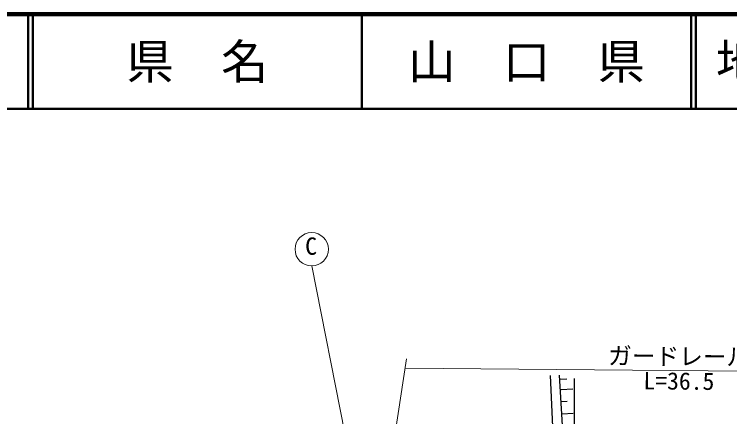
# Model space of a CAD drawing. Units: millimetres, scale not verified. Extents: x 40000 to 680000, y 20000 to 380000.
# Drawn here: x 296295 to 371829, y 337506 to 380000 of the extents above; entities that cross this region are included whole.
import ezdxf
from ezdxf.enums import TextEntityAlignment as Align

# ---------------------------------------------------------------- set-up
doc = ezdxf.new("R2010")
doc.units = ezdxf.units.MM
doc.header["$LTSCALE"] = 1000
for name, color, linetype, lineweight in [('M-BGD', 7, 'Continuous', 25), ('M-STR-HTXT', 7, 'Continuous', 13), ('M-STR-STRC', 7, 'Continuous', 25), ('M-TTL', 2, 'Continuous', 140), ('M-TTL-LINE', 7, 'Continuous', 50)]:
    doc.layers.add(name, color=color, linetype=linetype, lineweight=lineweight)
doc.layers.add('M-TTL-TXT', color=7, linetype='Continuous')
doc.styles.add('ＭＳ ゴシック', font='')
doc.styles.get('ＭＳ ゴシック').set_extended_font_data('MS Gothic')

msp = doc.modelspace()

# ---------------------------------------------------------------- linework, layer by layer
at = {"layer": 'M-BGD'}
for p, q in [((354649, 341476), (353894, 341431)), ((354019, 340389), (355259, 340454)), ((354088, 339097), (354685, 339129)), ((354156, 337806), (355304, 337867))]:
    msp.add_line(p, q, dxfattribs=at)
for points in [[(344925, 320033), (353584, 327167), (352909, 341847)], [(355471, 319028), (355024, 322425), (353866, 341889)], [(355403, 341553), (355403, 332710), (355695, 326558), (356186, 320662), (357239, 319610), (360772, 318440), (361567, 321902), (365263, 331471), (368304, 335705)]]:
    msp.add_lwpolyline(points, dxfattribs=at)
at = {"layer": 'M-STR-HTXT'}
for p, q in [((337708, 343603), (334163, 320706)), ((337556, 342622), (395167, 342108))]:
    msp.add_line(p, q, dxfattribs=at)
at = {"layer": 'M-STR-STRC', "lineweight": 13}
msp.add_line((334215, 320523), (327693, 353424), dxfattribs=at)
msp.add_circle((327693, 355184), 1760, dxfattribs=at)
at = {"layer": 'M-TTL'}
msp.add_line((680000, 380000), (40000, 380000), dxfattribs=at)
at = {"layer": 'M-TTL-LINE'}
for p, q in [((297750, 380000), (297750, 370000)), ((298250, 380000), (298250, 370000)), ((333000, 380000), (333000, 370000)), ((367750, 380000), (367750, 370000)), ((368250, 380000), (368250, 370000)), ((40000, 370000), (680000, 370000))]:
    msp.add_line(p, q, dxfattribs=at)

# ---------------------------------------------------------------- texts
at = {"layer": 'M-STR-HTXT', "style": 'ＭＳ ゴシック'}
for s, p in [('ガードレール', (366478, 342414)), ('L=36.5', (366455, 339814))]:
    msp.add_text(s, height=1833, rotation=359.489, dxfattribs=at).set_placement(p, align=Align.BOTTOM_CENTER)
at = {"layer": 'M-STR-STRC', "style": 'ＭＳ ゴシック'}
msp.add_text('C', height=1833, dxfattribs=at).set_placement((327007, 354054), align=Align.BOTTOM_LEFT)
at = {"layer": 'M-TTL-TXT', "style": 'ＭＳ ゴシック'}
for s, p in [('県\u3000名', (315625, 375000)), ('山\u3000口\u3000県', (350375, 375000))]:
    msp.add_text(s, height=3666, dxfattribs=at).set_placement(p, align=Align.MIDDLE_CENTER)
msp.add_text('地 名', height=3666, dxfattribs=at).set_placement((370380, 375000), align=Align.MIDDLE_LEFT)

doc.saveas('drawing.dxf')
